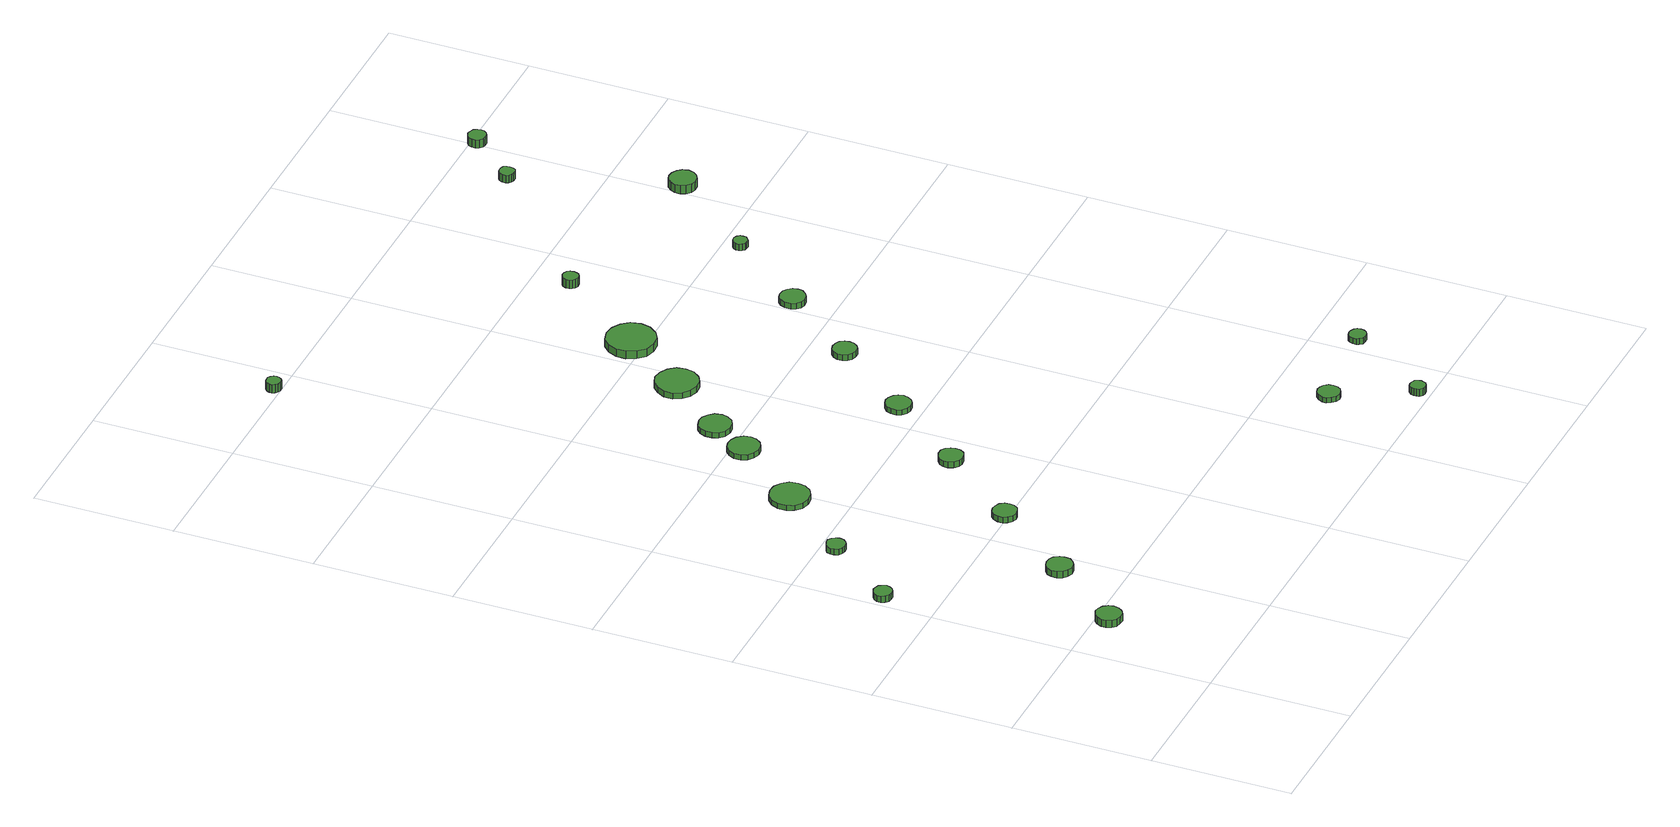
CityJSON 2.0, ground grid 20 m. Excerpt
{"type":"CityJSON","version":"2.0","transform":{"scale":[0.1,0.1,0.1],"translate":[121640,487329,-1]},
"CityObjects":{
"tree1":{"type":"SolitaryVegetationObject","attributes":{"function":"something"},"geometry":[{"type":"MultiSurface","lod":"1","boundaries":[[[0,1,2,3,4,5,6,7,8,9,10,11,12,13,14]],[[15,16,17,18,19,20,21,22,23,24,25,26,27,28,29]],[[0,29,28,1]],[[1,28,27,2]],[[2,27,26,3]],[[3,26,25,4]],[[4,25,24,5]],[[5,24,23,6]],[[6,23,22,7]],[[7,22,21,8]],[[8,21,20,9]],[[9,20,19,10]],[[10,19,18,11]],[[11,18,17,12]],[[12,17,16,13]],[[13,16,15,14]],[[14,15,29,0]]]}]},
"tree2":{"type":"SolitaryVegetationObject","attributes":{"function":"something"},"geometry":[{"type":"MultiSurface","lod":"1","boundaries":[[[30,31,32,33,34,35,36,37,38,39,40,41,42,43,44]],[[45,46,47,48,49,50,51,52,53,54,55,56,57,58,59]],[[30,59,58,31]],[[31,58,57,32]],[[32,57,56,33]],[[33,56,55,34]],[[34,55,54,35]],[[35,54,53,36]],[[36,53,52,37]],[[37,52,51,38]],[[38,51,50,39]],[[39,50,49,40]],[[40,49,48,41]],[[41,48,47,42]],[[42,47,46,43]],[[43,46,45,44]],[[44,45,59,30]]]}]},
"tree3":{"type":"SolitaryVegetationObject","attributes":{"function":"something"},"geometry":[{"type":"MultiSurface","lod":"1","boundaries":[[[60,61,62,63,64,65,66,67,68,69,70,71,72,73,74]],[[75,76,77,78,79,80,81,82,83,84,85,86,87,88,89]],[[60,89,88,61]],[[61,88,87,62]],[[62,87,86,63]],[[63,86,85,64]],[[64,85,84,65]],[[65,84,83,66]],[[66,83,82,67]],[[67,82,81,68]],[[68,81,80,69]],[[69,80,79,70]],[[70,79,78,71]],[[71,78,77,72]],[[72,77,76,73]],[[73,76,75,74]],[[74,75,89,60]]]}]},
"tree4":{"type":"SolitaryVegetationObject","attributes":{"function":"something"},"geometry":[{"type":"MultiSurface","lod":"1","boundaries":[[[90,91,92,93,94,95,96,97,98,99,100,101,102,103,104]],[[105,106,107,108,109,110,111,112,113,114,115,116,117,118,119]],[[90,119,118,91]],[[91,118,117,92]],[[92,117,116,93]],[[93,116,115,94]],[[94,115,114,95]],[[95,114,113,96]],[[96,113,112,97]],[[97,112,111,98]],[[98,111,110,99]],[[99,110,109,100]],[[100,109,108,101]],[[101,108,107,102]],[[102,107,106,103]],[[103,106,105,104]],[[104,105,119,90]]]}]},
"tree5":{"type":"SolitaryVegetationObject","attributes":{"function":"something"},"geometry":[{"type":"MultiSurface","lod":"1","boundaries":[[[120,121,122,123,124,125,126,127,128,129,130,131,132,133,134]],[[135,136,137,138,139,140,141,142,143,144,145,146,147,148,149]],[[120,149,148,121]],[[121,148,147,122]],[[122,147,146,123]],[[123,146,145,124]],[[124,145,144,125]],[[125,144,143,126]],[[126,143,142,127]],[[127,142,141,128]],[[128,141,140,129]],[[129,140,139,130]],[[130,139,138,131]],[[131,138,137,132]],[[132,137,136,133]],[[133,136,135,134]],[[134,135,149,120]]]}]},
"tree6":{"type":"SolitaryVegetationObject","attributes":{"function":"something"},"geometry":[{"type":"MultiSurface","lod":"1","boundaries":[[[150,151,152,153,154,155,156,157,158,159,160,161,162,163,164]],[[165,166,167,168,169,170,171,172,173,174,175,176,177,178,179]],[[150,179,178,151]],[[151,178,177,152]],[[152,177,176,153]],[[153,176,175,154]],[[154,175,174,155]],[[155,174,173,156]],[[156,173,172,157]],[[157,172,171,158]],[[158,171,170,159]],[[159,170,169,160]],[[160,169,168,161]],[[161,168,167,162]],[[162,167,166,163]],[[163,166,165,164]],[[164,165,179,150]]]}]},
"tree7":{"type":"SolitaryVegetationObject","attributes":{"function":"something"},"geometry":[{"type":"MultiSurface","lod":"1","boundaries":[[[180,181,182,183,184,185,186,187,188,189,190,191,192,193,194]],[[195,196,197,198,199,200,201,202,203,204,205,206,207,208,209]],[[180,209,208,181]],[[181,208,207,182]],[[182,207,206,183]],[[183,206,205,184]],[[184,205,204,185]],[[185,204,203,186]],[[186,203,202,187]],[[187,202,201,188]],[[188,201,200,189]],[[189,200,199,190]],[[190,199,198,191]],[[191,198,197,192]],[[192,197,196,193]],[[193,196,195,194]],[[194,195,209,180]]]}]},
"tree8":{"type":"SolitaryVegetationObject","attributes":{"function":"something"},"geometry":[{"type":"MultiSurface","lod":"1","boundaries":[[[210,211,212,213,214,215,216,217,218,219,220,221,222,223,224]],[[225,226,227,228,229,230,231,232,233,234,235,236,237,238,239]],[[210,239,238,211]],[[211,238,237,212]],[[212,237,236,213]],[[213,236,235,214]],[[214,235,234,215]],[[215,234,233,216]],[[216,233,232,217]],[[217,232,231,218]],[[218,231,230,219]],[[219,230,229,220]],[[220,229,228,221]],[[221,228,227,222]],[[222,227,226,223]],[[223,226,225,224]],[[224,225,239,210]]]}]},
"tree9":{"type":"SolitaryVegetationObject","attributes":{"function":"something"},"geometry":[{"type":"MultiSurface","lod":"1","boundaries":[[[240,241,242,243,244,245,246,247,248,249,250,251,252,253,254]],[[255,256,257,258,259,260,261,262,263,264,265,266,267,268,269]],[[240,269,268,241]],[[241,268,267,242]],[[242,267,266,243]],[[243,266,265,244]],[[244,265,264,245]],[[245,264,263,246]],[[246,263,262,247]],[[247,262,261,248]],[[248,261,260,249]],[[249,260,259,250]],[[250,259,258,251]],[[251,258,257,252]],[[252,257,256,253]],[[253,256,255,254]],[[254,255,269,240]]]}]},
"tree10":{"type":"SolitaryVegetationObject","attributes":{"function":"something"},"geometry":[{"type":"MultiSurface","lod":"1","boundaries":[[[270,271,272,273,274,275,276,277,278,279,280,281,282,283,284]],[[285,286,287,288,289,290,291,292,293,294,295,296,297,298,299]],[[270,299,298,271]],[[271,298,297,272]],[[272,297,296,273]],[[273,296,295,274]],[[274,295,294,275]],[[275,294,293,276]],[[276,293,292,277]],[[277,292,291,278]],[[278,291,290,279]],[[279,290,289,280]],[[280,289,288,281]],[[281,288,287,282]],[[282,287,286,283]],[[283,286,285,284]],[[284,285,299,270]]]}]},
"tree11":{"type":"SolitaryVegetationObject","attributes":{"function":"something"},"geometry":[{"type":"MultiSurface","lod":"1","boundaries":[[[300,301,302,303,304,305,306,307,308,309,310,311,312,313,314]],[[315,316,317,318,319,320,321,322,323,324,325,326,327,328,329]],[[300,329,328,301]],[[301,328,327,302]],[[302,327,326,303]],[[303,326,325,304]],[[304,325,324,305]],[[305,324,323,306]],[[306,323,322,307]],[[307,322,321,308]],[[308,321,320,309]],[[309,320,319,310]],[[310,319,318,311]],[[311,318,317,312]],[[312,317,316,313]],[[313,316,315,314]],[[314,315,329,300]]]}]},
"tree12":{"type":"SolitaryVegetationObject","attributes":{"function":"something"},"geometry":[{"type":"MultiSurface","lod":"1","boundaries":[[[330,331,332,333,334,335,336,337,338,339,340,341,342,343,344]],[[345,346,347,348,349,350,351,352,353,354,355,356,357,358,359]],[[330,359,358,331]],[[331,358,357,332]],[[332,357,356,333]],[[333,356,355,334]],[[334,355,354,335]],[[335,354,353,336]],[[336,353,352,337]],[[337,352,351,338]],[[338,351,350,339]],[[339,350,349,340]],[[340,349,348,341]],[[341,348,347,342]],[[342,347,346,343]],[[343,346,345,344]],[[344,345,359,330]]]}]},
"tree13":{"type":"SolitaryVegetationObject","attributes":{"function":"something"},"geometry":[{"type":"MultiSurface","lod":"1","boundaries":[[[360,361,362,363,364,365,366,367,368,369,370,371,372,373,374]],[[375,376,377,378,379,380,381,382,383,384,385,386,387,388,389]],[[360,389,388,361]],[[361,388,387,362]],[[362,387,386,363]],[[363,386,385,364]],[[364,385,384,365]],[[365,384,383,366]],[[366,383,382,367]],[[367,382,381,368]],[[368,381,380,369]],[[369,380,379,370]],[[370,379,378,371]],[[371,378,377,372]],[[372,377,376,373]],[[373,376,375,374]],[[374,375,389,360]]]}]},
"tree14":{"type":"SolitaryVegetationObject","attributes":{"function":"something"},"geometry":[{"type":"MultiSurface","lod":"1","boundaries":[[[390,391,392,393,394,395,396,397,398,399,400,401,402,403,404]],[[405,406,407,408,409,410,411,412,413,414,415,416,417,418,419]],[[390,419,418,391]],[[391,418,417,392]],[[392,417,416,393]],[[393,416,415,394]],[[394,415,414,395]],[[395,414,413,396]],[[396,413,412,397]],[[397,412,411,398]],[[398,411,410,399]],[[399,410,409,400]],[[400,409,408,401]],[[401,408,407,402]],[[402,407,406,403]],[[403,406,405,404]],[[404,405,419,390]]]}]},
"tree15":{"type":"SolitaryVegetationObject","attributes":{"function":"something"},"geometry":[{"type":"MultiSurface","lod":"1","boundaries":[[[420,421,422,423,424,425,426,427,428,429,430,431,432,433,434]],[[435,436,437,438,439,440,441,442,443,444,445,446,447,448,449]],[[420,449,448,421]],[[421,448,447,422]],[[422,447,446,423]],[[423,446,445,424]],[[424,445,444,425]],[[425,444,443,426]],[[426,443,442,427]],[[427,442,441,428]],[[428,441,440,429]],[[429,440,439,430]],[[430,439,438,431]],[[431,438,437,432]],[[432,437,436,433]],[[433,436,435,434]],[[434,435,449,420]]]}]},
"tree16":{"type":"SolitaryVegetationObject","attributes":{"function":"something"},"geometry":[{"type":"MultiSurface","lod":"1","boundaries":[[[450,451,452,453,454,455,456,457,458,459,460,461,462,463,464]],[[465,466,467,468,469,470,471,472,473,474,475,476,477,478,479]],[[450,479,478,451]],[[451,478,477,452]],[[452,477,476,453]],[[453,476,475,454]],[[454,475,474,455]],[[455,474,473,456]],[[456,473,472,457]],[[457,472,471,458]],[[458,471,470,459]],[[459,470,469,460]],[[460,469,468,461]],[[461,468,467,462]],[[462,467,466,463]],[[463,466,465,464]],[[464,465,479,450]]]}]},
"tree17":{"type":"SolitaryVegetationObject","attributes":{"function":"something"},"geometry":[{"type":"MultiSurface","lod":"1","boundaries":[[[480,481,482,483,484,485,486,487,488,489,490,491,492,493,494]],[[495,496,497,498,499,500,501,502,503,504,505,506,507,508,509]],[[480,509,508,481]],[[481,508,507,482]],[[482,507,506,483]],[[483,506,505,484]],[[484,505,504,485]],[[485,504,503,486]],[[486,503,502,487]],[[487,502,501,488]],[[488,501,500,489]],[[489,500,499,490]],[[490,499,498,491]],[[491,498,497,492]],[[492,497,496,493]],[[493,496,495,494]],[[494,495,509,480]]]}]},
"tree18":{"type":"SolitaryVegetationObject","attributes":{"function":"something"},"geometry":[{"type":"MultiSurface","lod":"1","boundaries":[[[510,511,512,513,514,515,516,517,518,519,520,521,522,523,524]],[[525,526,527,528,529,530,531,532,533,534,535,536,537,538,539]],[[510,539,538,511]],[[511,538,537,512]],[[512,537,536,513]],[[513,536,535,514]],[[514,535,534,515]],[[515,534,533,516]],[[516,533,532,517]],[[517,532,531,518]],[[518,531,530,519]],[[519,530,529,520]],[[520,529,528,521]],[[521,528,527,522]],[[522,527,526,523]],[[523,526,525,524]],[[524,525,539,510]]]}]},
"tree19":{"type":"SolitaryVegetationObject","attributes":{"function":"something"},"geometry":[{"type":"MultiSurface","lod":"1","boundaries":[[[540,541,542,543,544,545,546,547,548,549,550,551,552,553,554]],[[555,556,557,558,559,560,561,562,563,564,565,566,567,568,569]],[[540,569,568,541]],[[541,568,567,542]],[[542,567,566,543]],[[543,566,565,544]],[[544,565,564,545]],[[545,564,563,546]],[[546,563,562,547]],[[547,562,561,548]],[[548,561,560,549]],[[549,560,559,550]],[[550,559,558,551]],[[551,558,557,552]],[[552,557,556,553]],[[553,556,555,554]],[[554,555,569,540]]]}]},
"tree20":{"type":"SolitaryVegetationObject","attributes":{"function":"something"},"geometry":[{"type":"MultiSurface","lod":"1","boundaries":[[[570,571,572,573,574,575,576,577,578,579,580,581,582,583,584]],[[585,586,587,588,589,590,591,592,593,594,595,596,597,598,599]],[[570,599,598,571]],[[571,598,597,572]],[[572,597,596,573]],[[573,596,595,574]],[[574,595,594,575]],[[575,594,593,576]],[[576,593,592,577]],[[577,592,591,578]],[[578,591,590,579]],[[579,590,589,580]],[[580,589,588,581]],[[581,588,587,582]],[[582,587,586,583]],[[583,586,585,584]],[[584,585,599,570]]]}]},
"tree21":{"type":"SolitaryVegetationObject","attributes":{"function":"something"},"geometry":[{"type":"MultiSurface","lod":"1","boundaries":[[[600,601,602,603,604,605,606,607,608,609,610,611,612,613,614]],[[615,616,617,618,619,620,621,622,623,624,625,626,627,628,629]],[[600,629,628,601]],[[601,628,627,602]],[[602,627,626,603]],[[603,626,625,604]],[[604,625,624,605]],[[605,624,623,606]],[[606,623,622,607]],[[607,622,621,608]],[[608,621,620,609]],[[609,620,619,610]],[[610,619,618,611]],[[611,618,617,612]],[[612,617,616,613]],[[613,616,615,614]],[[614,615,629,600]]]}]},
"tree22":{"type":"SolitaryVegetationObject","attributes":{"function":"something"},"geometry":[{"type":"MultiSurface","lod":"1","boundaries":[[[630,631,632,633,634,635,636,637,638,639,640,641,642,643,644]],[[645,646,647,648,649,650,651,652,653,654,655,656,657,658,659]],[[630,659,658,631]],[[631,658,657,632]],[[632,657,656,633]],[[633,656,655,634]],[[634,655,654,635]],[[635,654,653,636]],[[636,653,652,637]],[[637,652,651,638]],[[638,651,650,639]],[[639,650,649,640]],[[640,649,648,641]],[[641,648,647,642]],[[642,647,646,643]],[[643,646,645,644]],[[644,645,659,630]]]}]},
"tree23":{"type":"SolitaryVegetationObject","attributes":{"function":"something"},"geometry":[{"type":"MultiSurface","lod":"1","boundaries":[[[660,661,662,663,664,665,666,667,668,669,670,671,672,673,674]],[[675,676,677,678,679,680,681,682,683,684,685,686,687,688,689]],[[660,689,688,661]],[[661,688,687,662]],[[662,687,686,663]],[[663,686,685,664]],[[664,685,684,665]],[[665,684,683,666]],[[666,683,682,667]],[[667,682,681,668]],[[668,681,680,669]],[[669,680,679,670]],[[670,679,678,671]],[[671,678,677,672]],[[672,677,676,673]],[[673,676,675,674]],[[674,675,689,660]]]}]}
},
"vertices":[
[105,183,17],[103,190,17],[99,196,17],[92,200,17],[85,201,17],[77,198,17],[72,193,17],[69,186,17],[69,179,17],[72,172,17],[77,167,17],[85,165,17],[92,165,17],[99,169,17],[103,175,17],[103,175,6],[99,169,6],[92,165,6],[85,165,6],[77,167,6],[72,172,6],[69,179,6],[69,186,6],[72,193,6],[77,198,6],[85,201,6],[92,200,6],[99,196,6],[103,190,6],[105,183,6],
[32,477,18],[30,482,18],[27,487,18],[22,489,18],[17,490,18],[12,488,18],[8,485,18],[5,480,18],[5,474,18],[8,469,18],[12,465,18],[17,464,18],[22,464,18],[27,467,18],[30,471,18],[30,471,8],[27,467,8],[22,464,8],[17,464,8],[12,465,8],[8,469,8],[5,474,8],[5,480,8],[8,485,8],[12,488,8],[17,490,8],[22,489,8],[27,487,8],[30,482,8],[32,477,8],
[187,288,17],[186,295,17],[181,302,17],[175,305,17],[167,306,17],[160,304,17],[154,299,17],[151,292,17],[151,284,17],[154,277,17],[160,272,17],[167,269,17],[175,270,17],[181,274,17],[186,280,17],[186,280,7],[181,274,7],[175,270,7],[167,269,7],[160,272,7],[154,277,7],[151,284,7],[151,292,7],[154,299,7],[160,304,7],[167,306,7],[175,305,7],[181,302,7],[186,295,7],[187,288,7],
[111,578,18],[110,583,18],[106,588,18],[102,591,18],[96,591,18],[91,589,18],[86,586,18],[84,580,18],[84,575,18],[86,569,18],[91,566,18],[96,564,18],[102,565,18],[106,567,18],[110,572,18],[110,572,9],[106,567,9],[102,565,9],[96,564,9],[91,566,9],[86,569,9],[84,575,9],[84,580,9],[86,586,9],[91,589,9],[96,591,9],[102,591,9],[106,588,9],[110,583,9],[111,578,9],
[275,404,17],[274,411,17],[270,417,17],[263,420,17],[256,421,17],[250,419,17],[245,414,17],[242,407,17],[242,400,17],[245,394,17],[250,389,17],[256,387,17],[263,388,17],[270,391,17],[274,397,17],[274,397,8],[270,391,8],[263,388,8],[256,387,8],[250,389,8],[245,394,8],[242,400,8],[242,407,8],[245,414,8],[250,419,8],[256,421,8],[263,420,8],[270,417,8],[274,411,8],[275,404,8],
[210,679,18],[208,691,18],[201,700,18],[191,706,18],[180,707,18],[168,704,18],[160,696,18],[155,685,18],[155,673,18],[160,663,18],[168,655,18],[180,652,18],[191,653,18],[201,659,18],[208,668,18],[208,668,10],[201,659,10],[191,653,10],[180,652,10],[168,655,10],[160,663,10],[155,673,10],[155,685,10],[160,696,10],[168,704,10],[180,707,10],[191,706,10],[201,700,10],[208,691,10],[210,679,10],
[287,780,18],[285,789,18],[279,797,18],[271,801,18],[262,802,18],[253,800,18],[246,793,18],[242,785,18],[242,775,18],[246,767,18],[253,761,18],[262,758,18],[271,759,18],[279,763,18],[285,771,18],[285,771,10],[279,763,10],[271,759,10],[262,758,10],[253,761,10],[246,767,10],[242,775,10],[242,785,10],[246,793,10],[253,800,10],[262,802,10],[271,801,10],[279,797,10],[285,789,10],[287,780,10],
[367,520,18],[366,527,18],[362,533,18],[356,537,18],[348,537,18],[342,535,18],[336,530,18],[333,524,18],[333,517,18],[336,510,18],[342,505,18],[348,503,18],[356,504,18],[362,507,18],[366,513,18],[366,513,9],[362,507,9],[356,504,9],[348,503,9],[342,505,9],[336,510,9],[333,517,9],[333,524,9],[336,530,9],[342,535,9],[348,537,9],[356,537,9],[362,533,9],[366,527,9],[367,520,9],
[321,835,18],[319,845,18],[313,852,18],[305,857,18],[296,858,18],[286,855,18],[279,849,18],[276,840,18],[276,831,18],[279,822,18],[286,816,18],[296,813,18],[305,814,18],[313,818,18],[319,826,18],[319,826,10],[313,818,10],[305,814,10],[296,813,10],[286,816,10],[279,822,10],[276,831,10],[276,840,10],[279,849,10],[286,855,10],[296,858,10],[305,857,10],[313,852,10],[319,845,10],[321,835,10],
[166,1407,25],[165,1411,25],[162,1415,25],[159,1417,25],[154,1417,25],[150,1416,25],[147,1413,25],[145,1409,25],[145,1405,25],[147,1401,25],[150,1398,25],[154,1397,25],[159,1397,25],[162,1399,25],[165,1403,25],[165,1403,12],[162,1399,12],[159,1397,12],[154,1397,12],[150,1398,12],[147,1401,12],[145,1405,12],[145,1409,12],[147,1413,12],[150,1416,12],[154,1417,12],[159,1417,12],[162,1415,12],[165,1411,12],[166,1407,12],
[458,633,17],[456,640,17],[452,646,17],[445,650,17],[438,651,17],[431,649,17],[425,644,17],[422,637,17],[422,629,17],[425,622,17],[431,617,17],[438,615,17],[445,616,17],[452,620,17],[456,626,17],[456,626,9],[452,620,9],[445,616,9],[438,615,9],[431,617,9],[425,622,9],[422,629,9],[422,637,9],[425,644,9],[431,649,9],[438,651,9],[445,650,9],[452,646,9],[456,640,9],[458,633,9],
[402,922,18],[400,934,18],[392,944,18],[381,950,18],[369,952,18],[357,948,18],[348,939,18],[342,928,18],[342,915,18],[348,904,18],[357,896,18],[369,892,18],[381,893,18],[392,899,18],[400,909,18],[400,909,9],[392,899,9],[381,893,9],[369,892,9],[357,896,9],[348,904,9],[342,915,9],[342,928,9],[348,939,9],[357,948,9],[369,952,9],[381,950,9],[392,944,9],[400,934,9],[402,922,9],
[705,123,14],[704,129,14],[700,135,14],[694,138,14],[688,139,14],[682,137,14],[677,132,14],[674,126,14],[674,120,14],[677,114,14],[682,109,14],[688,107,14],[694,108,14],[700,111,14],[704,116,14],[704,116,6],[700,111,6],[694,108,6],[688,107,6],[682,109,6],[677,114,6],[674,120,6],[674,126,6],[677,132,6],[682,137,6],[688,139,6],[694,138,6],[700,135,6],[704,129,6],[705,123,6],
[474,1016,21],[471,1030,21],[462,1041,21],[450,1048,21],[436,1050,21],[422,1046,21],[412,1036,21],[406,1023,21],[406,1009,21],[412,996,21],[422,986,21],[436,982,21],[450,983,21],[462,990,21],[471,1002,21],[471,1002,9],[462,990,9],[450,983,9],[436,982,9],[422,986,9],[412,996,9],[406,1009,9],[406,1023,9],[412,1036,9],[422,1046,9],[436,1050,9],[450,1048,9],[462,1041,9],[471,1030,9],[474,1016,9],
[756,19,17],[755,23,17],[753,27,17],[749,29,17],[744,30,17],[740,29,17],[736,25,17],[735,21,17],[735,17,17],[736,13,17],[740,9,17],[744,8,17],[749,9,17],[753,11,17],[755,15,17],[755,15,6],[753,11,6],[749,9,6],[744,8,6],[740,9,6],[736,13,6],[735,17,6],[735,21,6],[736,25,6],[740,29,6],[744,30,6],[749,29,6],[753,27,6],[755,23,6],[756,19,6],
[546,748,18],[545,755,18],[541,761,18],[535,764,18],[528,765,18],[521,763,18],[516,758,18],[513,752,18],[513,745,18],[516,738,18],[521,734,18],[528,732,18],[535,732,18],[541,736,18],[545,741,18],[545,741,9],[541,736,9],[535,732,9],[528,732,9],[521,734,9],[516,738,9],[513,745,9],[513,752,9],[516,758,9],[521,763,9],[528,765,9],[535,764,9],[541,761,9],[545,755,9],[546,748,9],
[841,141,15],[840,146,15],[837,150,15],[832,152,15],[827,153,15],[822,151,15],[819,148,15],[817,143,15],[817,138,15],[819,134,15],[822,130,15],[827,129,15],[832,129,15],[837,132,15],[840,136,15],[840,136,6],[837,132,6],[832,129,6],[827,129,6],[822,130,6],[819,134,6],[817,138,6],[817,143,6],[819,148,6],[822,151,6],[827,153,6],[832,152,6],[837,150,6],[840,146,6],[841,141,6],
[636,860,17],[635,867,17],[630,873,17],[624,877,17],[616,878,17],[609,876,17],[604,871,17],[601,864,17],[601,856,17],[604,849,17],[609,844,17],[616,842,17],[624,843,17],[630,847,17],[635,853,17],[635,853,8],[630,847,8],[624,843,8],[616,842,8],[609,844,8],[604,849,8],[601,856,8],[601,864,8],[604,871,8],[609,876,8],[616,878,8],[624,877,8],[630,873,8],[635,867,8],[636,860,8],
[552,1145,22],[551,1150,22],[549,1154,22],[545,1156,22],[540,1157,22],[535,1155,22],[532,1152,22],[530,1148,22],[530,1143,22],[532,1139,22],[535,1136,22],[540,1134,22],[545,1135,22],[549,1137,22],[551,1141,22],[551,1141,9],[549,1137,9],[545,1135,9],[540,1134,9],[535,1136,9],[532,1139,9],[530,1143,9],[530,1148,9],[532,1152,9],[535,1155,9],[540,1157,9],[545,1156,9],[549,1154,9],[551,1150,9],[552,1145,9],
[722,975,18],[722,979,18],[719,983,18],[715,985,18],[711,985,18],[707,984,18],[704,981,18],[702,977,18],[702,973,18],[704,969,18],[707,966,18],[711,965,18],[715,965,18],[719,968,18],[722,971,18],[722,971,8],[719,968,8],[715,965,8],[711,965,8],[707,966,8],[704,969,8],[702,973,8],[702,977,8],[704,981,8],[707,984,8],[711,985,8],[715,985,8],[719,983,8],[722,979,8],[722,975,8],
[740,1317,28],[739,1321,28],[737,1325,28],[733,1327,28],[728,1327,28],[724,1326,28],[721,1323,28],[719,1319,28],[719,1314,28],[721,1310,28],[724,1307,28],[728,1306,28],[733,1306,28],[737,1308,28],[739,1312,28],[739,1312,16],[737,1308,16],[733,1306,16],[728,1306,16],[724,1307,16],[721,1310,16],[719,1314,16],[719,1319,16],[721,1323,16],[724,1326,16],[728,1327,16],[733,1327,16],[737,1325,16],[739,1321,16],[740,1317,16],
[830,1099,24],[828,1107,24],[823,1113,24],[816,1117,24],[808,1118,24],[801,1116,24],[795,1110,24],[792,1103,24],[792,1095,24],[795,1088,24],[801,1082,24],[808,1080,24],[816,1081,24],[823,1085,24],[828,1091,24],[828,1091,11],[823,1085,11],[816,1081,11],[808,1080,11],[801,1082,11],[795,1088,11],[792,1095,11],[792,1103,11],[795,1110,11],[801,1116,11],[808,1118,11],[816,1117,11],[823,1113,11],[828,1107,11],[830,1099,11],
[809,1387,26],[808,1392,26],[805,1397,26],[800,1399,26],[795,1400,26],[790,1398,26],[786,1395,26],[784,1390,26],[784,1385,26],[786,1380,26],[790,1376,26],[795,1375,26],[800,1375,26],[805,1378,26],[808,1382,26],[808,1382,13],[805,1378,13],[800,1375,13],[795,1375,13],[790,1376,13],[786,1380,13],[784,1385,13],[784,1390,13],[786,1395,13],[790,1398,13],[795,1400,13],[800,1399,13],[805,1397,13],[808,1392,13],[809,1387,13]
]}
